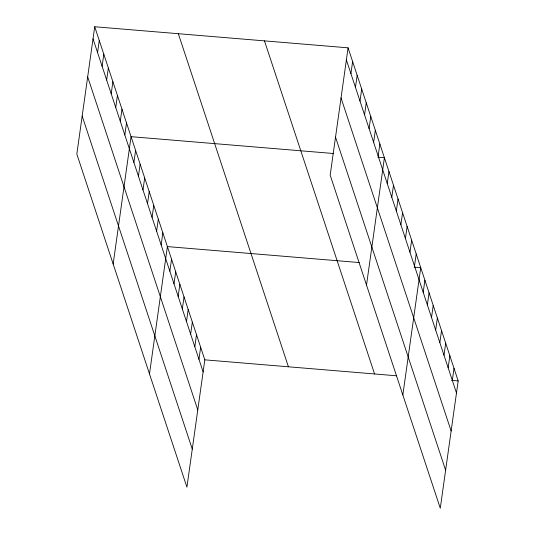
<?xml version="1.0" encoding="UTF-8"?>
<svg xmlns="http://www.w3.org/2000/svg" width="535" height="535" viewBox="0 0 535 535"><rect width="100%" height="100%" fill="white"/><g stroke="black" fill="none" stroke-linecap="round" stroke-linejoin="round"><path stroke-width="0.8" d="M94.722 26.75L76.826 154.08L186.922 487.171L204.818 359.841L94.722 26.75L348.078 47.829L458.174 380.92L440.278 508.25L330.182 175.159L348.078 47.829M97.571 52.55L99.263 40.493M102.111 66.293L103.81 54.229M106.652 80.029L108.351 67.972M111.193 93.772L112.892 81.708M115.734 107.508L117.432 95.451M120.275 121.251L121.973 109.187M124.822 134.994L126.514 122.93M113.159 264.002L131.055 136.672L333.586 153.518M133.904 162.473L135.596 150.409M138.445 176.209L140.137 164.151M142.985 189.952L144.677 177.887M147.526 203.695L149.218 191.63M152.067 217.431L153.766 205.373M156.608 231.173L158.306 219.109M161.149 244.91L162.847 232.852M149.492 373.925L167.388 246.588L359.266 262.551M169.849 271.232L171.548 259.174M174.009 283.817L175.707 271.76M178.168 296.403L179.867 284.339M182.328 308.983L184.027 296.925M186.488 321.568L188.186 309.504M190.647 334.154L192.339 322.09M194.807 346.733L196.499 334.676M198.966 359.319L200.658 347.255M350.92 73.629L352.618 61.565M355.461 87.365L357.159 75.308M360.002 101.108L361.7 89.044M364.549 114.851L366.241 102.787M369.09 128.587L370.782 116.53M373.631 142.33L375.323 130.266M378.171 156.066L379.863 144.009M366.508 285.081L384.404 157.745L377.85 157.203M387.253 183.545L388.952 171.488M391.794 197.288L393.492 185.23M396.335 211.031L398.033 198.966M400.875 224.767L402.574 212.709M405.416 238.51L407.115 226.445M409.964 252.246L411.656 240.188M414.505 265.989L416.197 253.924M402.842 394.997L420.737 267.667L414.184 267.119M423.205 292.311L424.897 280.253M427.365 304.897L429.057 292.832M431.524 317.476L433.216 305.418M435.677 330.062L437.376 318.004M439.837 342.647L441.535 330.583M443.996 355.227L445.695 343.169M448.156 367.812L449.855 355.748M452.316 380.398L454.014 368.334M204.818 359.841L396.696 375.804M451.614 380.372L458.174 380.92M346.379 59.887L456.475 392.978M341.036 97.925L451.132 431.016M335.525 137.12L445.622 470.211M264.471 40.874L374.567 373.965M178.329 33.705L288.425 366.796M93.03 38.814L203.126 371.905M87.68 76.853L197.776 409.944M82.176 116.041L192.272 449.132"/></g></svg>
